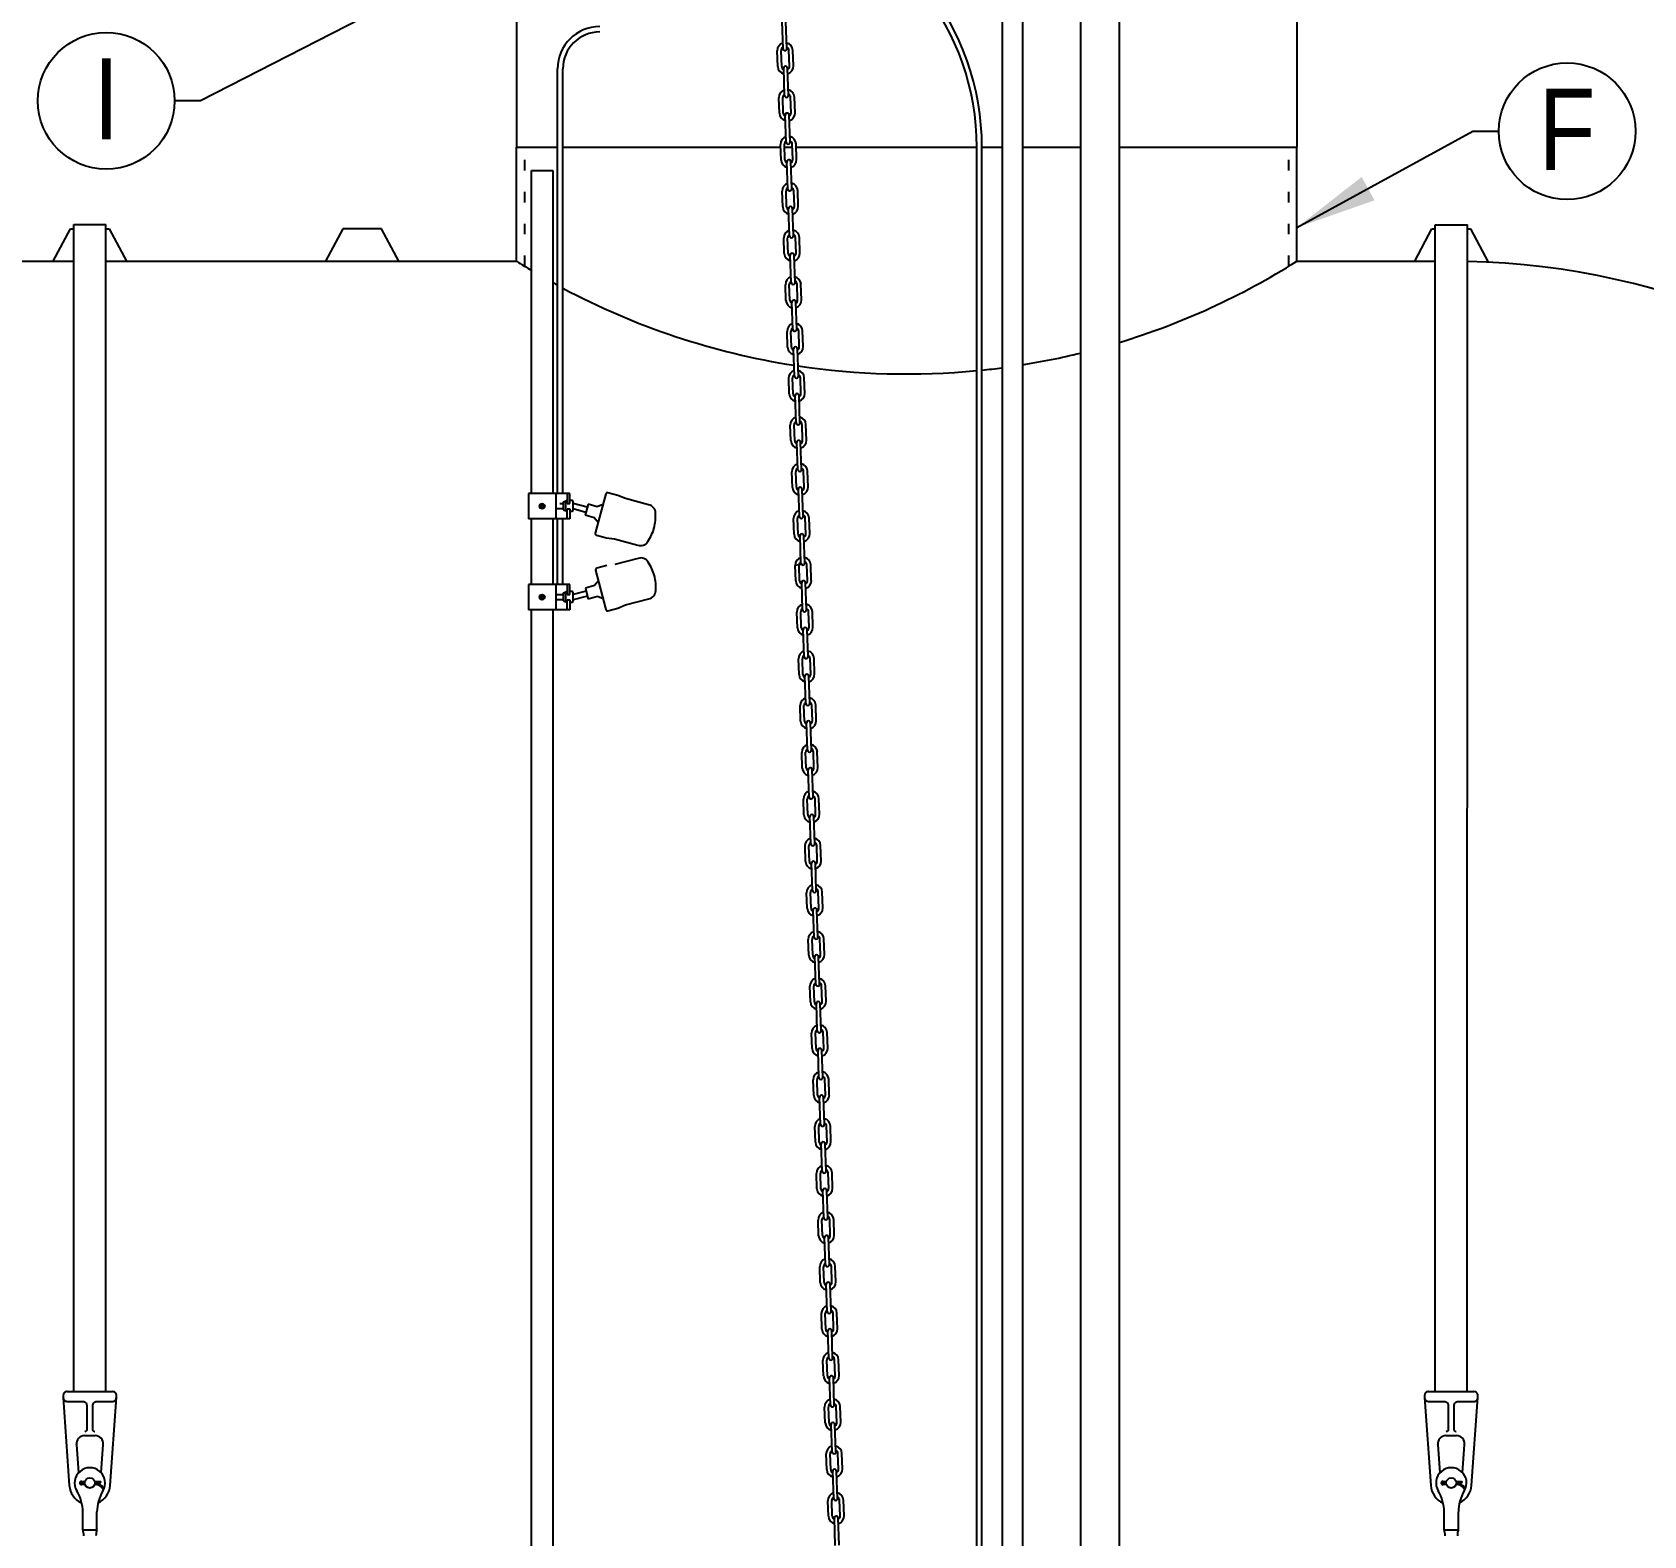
# Model space of a CAD drawing. Extents: x 0 to 216, y -5 to 280.
# Drawn here: x 118.94 to 166.17, y 148.31 to 192.39 of the extents above; entities that cross this region are included whole.
import ezdxf

# ---------------------------------------------------------------- set-up
doc = ezdxf.new("R2010")
doc.units = 0
doc.header["$LTSCALE"] = 10
doc.header["$MEASUREMENT"] = 0
doc.linetypes.add('SHORT_DASH', pattern=[0.125, 0.03125, -0.0625, 0.03125])
doc.layers.add('CADdetails-7-VERYFINE', color=7, linetype='CONTINUOUS')
doc.layers.add('CADdetails-9-EXTRAFINE', color=9, linetype='CONTINUOUS')
doc.styles.add('CADdetails-DIMENSIONS', font='ARIALN.TTF', dxfattribs={"height": 2.38})
doc.styles.add('CADdetails-NOTES', font='ARIALN.TTF', dxfattribs={"height": 2.38})
doc.dimstyles.new('CADdetails-LEADER', dxfattribs={"dimtxt": 2.38, "dimasz": 2.38, "dimexe": 0.5, "dimexo": 1.5, "dimgap": 1, "dimtad": 0, "dimzin": 0, "dimdsep": 46, "dimtxsty": 'CADdetails-DIMENSIONS', "dimcen": 1, "dimclrd": 256, "dimclre": 256, "dimclrt": 256, "dimadec": 0, "dimazin": 0, "dimtfac": 1, "dimtdec": 4, "dimtofl": 0, "dimtmove": 0, "dimatfit": 3, "dimfxl": 1, "dimtolj": 1, "dimtzin": 0, "dimarcsym": 0})

msp = doc.modelspace()

# ---------------------------------------------------------------- linework, layer by layer
at = {"layer": 'CADdetails-7-VERYFINE'}
for centre in [(121.106, 190.382), (163.923, 189.49)]:
    msp.add_circle(centre, 2.004, dxfattribs=at)
at = {"layer": 'CADdetails-9-EXTRAFINE', "linetype": 'Continuous'}
for p, q in [((133.132, 207.816), (133.132, 189.023)), ((147.36, 203.035), (147.36, 125.956)), ((147.956, 203.035), (147.956, 125.956)), ((156.002, 196.498), (156.002, 189.023)), ((149.658, 196.111), (149.658, 129.598)), ((150.789, 196.111), (150.789, 129.598)), ((140.941, 191.91), (140.913, 192.71)), ((141.055, 191.914), (141.027, 192.714)), ((140.788, 191.389), (140.772, 191.847)), ((140.902, 191.393), (140.886, 191.851)), ((141.13, 191.401), (141.114, 191.858)), ((141.245, 191.405), (141.229, 191.862)), ((134.333, 178.87), (134.333, 191.322)), ((134.488, 178.87), (134.488, 191.322)), ((140.989, 190.538), (140.961, 191.338)), ((141.103, 190.542), (141.075, 191.342)), ((140.836, 190.018), (140.82, 190.475)), ((140.95, 190.022), (140.934, 190.479)), ((141.178, 190.03), (141.162, 190.487)), ((141.293, 190.034), (141.277, 190.491)), ((141.037, 189.167), (141.009, 189.967)), ((141.151, 189.171), (141.123, 189.971)), ((133.132, 189.023), (134.333, 189.023)), ((133.132, 185.679), (133.132, 189.023)), ((134.488, 189.023), (140.87, 189.023)), ((140.883, 188.647), (140.867, 189.104)), ((140.998, 188.651), (140.982, 189.108)), ((140.985, 189.023), (141.214, 189.023)), ((141.226, 188.659), (141.21, 189.116)), ((141.341, 188.663), (141.325, 189.12)), ((141.328, 189.023), (146.623, 189.023)), ((146.623, 133.999), (146.623, 189.019)), ((146.772, 189.023), (147.36, 189.023)), ((146.772, 133.999), (146.772, 189.019)), ((147.956, 189.023), (149.658, 189.023)), ((150.789, 189.023), (156.002, 189.023)), ((156.002, 185.679), (156.002, 189.023)), ((141.085, 187.796), (141.057, 188.596)), ((141.199, 187.8), (141.171, 188.6)), ((133.566, 188.34), (134.195, 188.34)), ((133.566, 178.87), (133.566, 188.34)), ((134.195, 188.34), (134.195, 178.87)), ((140.931, 187.275), (140.915, 187.733)), ((141.046, 187.279), (141.03, 187.737)), ((141.274, 187.287), (141.258, 187.745)), ((141.388, 187.291), (141.372, 187.749)), ((141.133, 186.424), (141.105, 187.224)), ((141.247, 186.428), (141.219, 187.228)), ((119.553, 185.681), (120.059, 186.634)), ((120.059, 186.634), (120.153, 186.634)), ((120.152, 152.539), (120.153, 186.753)), ((120.153, 186.753), (121.097, 186.753)), ((121.096, 152.539), (121.097, 186.753)), ((121.097, 186.634), (121.191, 186.634)), ((121.191, 186.634), (121.697, 185.681)), ((128.04, 186.632), (127.534, 185.679)), ((129.172, 186.632), (128.04, 186.632)), ((129.678, 185.679), (129.172, 186.632)), ((159.456, 185.679), (159.962, 186.632)), ((159.962, 186.632), (160.056, 186.632)), ((160.054, 152.535), (160.056, 186.751)), ((160.056, 186.751), (161, 186.751)), ((160.998, 152.535), (161, 186.751)), ((161, 186.632), (161.094, 186.632)), ((161.093, 186.632), (161.614, 185.653)), ((140.979, 185.904), (140.963, 186.361)), ((141.093, 185.908), (141.077, 186.365)), ((141.322, 185.916), (141.306, 186.373)), ((141.436, 185.92), (141.42, 186.377)), ((95.846, 185.679), (120.153, 185.679)), ((121.097, 185.681), (133.132, 185.681)), ((141.181, 185.053), (141.153, 185.853)), ((141.295, 185.057), (141.267, 185.857)), ((156.002, 185.679), (160.056, 185.679)), ((141.027, 184.533), (141.011, 184.99)), ((141.141, 184.537), (141.125, 184.994)), ((141.37, 184.545), (141.354, 185.002)), ((141.484, 184.549), (141.468, 185.006)), ((141.228, 183.682), (141.2, 184.482)), ((141.343, 183.686), (141.315, 184.486)), ((141.075, 183.162), (141.059, 183.619)), ((141.189, 183.165), (141.173, 183.623)), ((141.418, 183.173), (141.402, 183.631)), ((141.532, 183.177), (141.516, 183.635)), ((141.276, 182.31), (141.248, 183.11)), ((141.391, 182.314), (141.363, 183.114)), ((141.123, 181.79), (141.107, 182.247)), ((141.237, 181.794), (141.221, 182.251)), ((141.466, 181.802), (141.45, 182.259)), ((141.58, 181.806), (141.564, 182.263)), ((141.324, 180.939), (141.296, 181.739)), ((141.438, 180.943), (141.411, 181.743)), ((141.171, 180.419), (141.155, 180.876)), ((141.285, 180.423), (141.269, 180.88)), ((141.514, 180.431), (141.498, 180.888)), ((141.628, 180.435), (141.612, 180.892)), ((141.372, 179.568), (141.344, 180.368)), ((141.486, 179.572), (141.458, 180.372)), ((141.219, 179.048), (141.203, 179.505)), ((141.333, 179.052), (141.317, 179.509)), ((141.561, 179.06), (141.545, 179.517)), ((141.676, 179.064), (141.66, 179.521)), ((134.283, 178.87), (133.478, 178.87)), ((133.478, 178.87), (133.478, 178.123)), ((134.614, 178.87), (134.283, 178.87)), ((134.283, 178.87), (134.283, 178.123)), ((134.396, 178.574), (134.508, 178.574)), ((134.508, 178.624), (134.579, 178.656)), ((134.508, 178.393), (134.508, 178.624)), ((134.614, 178.656), (134.579, 178.656)), ((134.579, 178.361), (134.579, 178.656)), ((134.614, 178.87), (134.614, 178.572)), ((134.688, 178.87), (134.614, 178.87)), ((134.614, 178.572), (134.688, 178.572)), ((134.688, 178.572), (134.688, 178.87)), ((134.766, 178.664), (134.688, 178.664)), ((134.79, 178.378), (134.79, 178.639)), ((135.203, 178.465), (134.79, 178.576)), ((135.227, 178.552), (135.14, 178.229)), ((135.496, 178.479), (135.227, 178.552)), ((135.745, 178.855), (135.437, 177.707)), ((136.098, 178.811), (135.805, 178.89)), ((136.32, 178.719), (136.098, 178.811)), ((137.003, 178.536), (136.32, 178.719)), ((141.42, 178.196), (141.392, 178.996)), ((141.534, 178.2), (141.506, 179)), ((134.614, 178.123), (133.478, 178.123)), ((133.566, 176.203), (133.566, 178.123)), ((133.874, 178.503), (133.835, 178.503)), ((133.835, 178.49), (133.874, 178.49)), ((133.874, 178.542), (133.874, 178.503)), ((133.874, 178.49), (133.874, 178.451)), ((133.887, 178.503), (133.887, 178.542)), ((133.926, 178.503), (133.887, 178.503)), ((133.887, 178.49), (133.926, 178.49)), ((133.887, 178.451), (133.887, 178.49)), ((134.195, 178.123), (134.195, 176.203)), ((134.508, 178.419), (134.283, 178.419)), ((134.333, 176.203), (134.333, 178.123)), ((134.488, 176.203), (134.488, 178.123)), ((134.508, 178.393), (134.579, 178.361)), ((134.614, 178.361), (134.579, 178.361)), ((134.614, 178.421), (134.688, 178.421)), ((134.614, 178.123), (134.614, 178.421)), ((134.688, 178.123), (134.614, 178.123)), ((134.688, 178.421), (134.688, 178.123)), ((134.688, 178.354), (134.766, 178.354)), ((135.163, 178.316), (134.79, 178.416)), ((135.41, 178.157), (135.14, 178.229)), ((135.521, 178.017), (135.41, 178.157)), ((135.662, 178.545), (135.496, 178.479)), ((141.266, 177.676), (141.251, 178.133)), ((141.381, 177.68), (141.365, 178.137)), ((141.609, 177.688), (141.593, 178.145)), ((141.724, 177.692), (141.708, 178.149)), ((135.472, 177.647), (135.765, 177.569)), ((141.468, 176.825), (141.44, 177.625)), ((141.582, 176.829), (141.554, 177.629)), ((135.765, 177.569), (136.003, 177.537)), ((136.003, 177.537), (136.686, 177.354)), ((136.685, 177.349), (136.685, 177.355)), ((135.775, 176.754), (135.482, 176.677)), ((136.697, 176.965), (136.014, 176.785)), ((141.516, 176.785), (141.277, 176.754)), ((141.314, 176.305), (141.298, 176.762)), ((141.429, 176.309), (141.413, 176.766)), ((141.657, 176.317), (141.641, 176.774)), ((141.771, 176.321), (141.756, 176.778)), ((134.283, 176.203), (133.478, 176.203)), ((133.478, 176.203), (133.478, 175.456)), ((134.614, 176.203), (134.283, 176.203)), ((134.283, 176.203), (134.283, 175.456)), ((134.614, 176.203), (134.614, 175.905)), ((134.688, 176.203), (134.614, 176.203)), ((134.688, 175.905), (134.688, 176.203)), ((135.529, 176.306), (135.418, 176.167)), ((135.447, 176.617), (135.75, 175.468)), ((141.516, 175.454), (141.488, 176.254)), ((141.63, 175.458), (141.602, 176.258)), ((133.874, 175.836), (133.835, 175.836)), ((133.835, 175.823), (133.874, 175.823)), ((133.874, 175.875), (133.874, 175.836)), ((133.874, 175.823), (133.874, 175.784)), ((133.887, 175.836), (133.887, 175.875)), ((133.926, 175.836), (133.887, 175.836)), ((133.887, 175.823), (133.926, 175.823)), ((133.887, 175.784), (133.887, 175.823)), ((134.283, 175.907), (134.508, 175.907)), ((134.508, 175.752), (134.283, 175.752)), ((134.508, 175.958), (134.579, 175.989)), ((134.508, 175.726), (134.508, 175.958)), ((134.508, 175.726), (134.579, 175.695)), ((134.614, 175.989), (134.579, 175.989)), ((134.579, 175.695), (134.579, 175.989)), ((134.614, 175.905), (134.688, 175.905)), ((134.614, 175.754), (134.688, 175.754)), ((134.614, 175.456), (134.614, 175.754)), ((134.766, 175.997), (134.688, 175.997)), ((134.688, 175.754), (134.688, 175.456)), ((135.17, 176.01), (134.79, 175.909)), ((134.79, 175.712), (134.79, 175.972)), ((135.21, 175.86), (134.79, 175.749)), ((134.79, 175.735), (134.809, 175.754)), ((135.418, 176.167), (135.148, 176.096)), ((135.148, 176.096), (135.233, 175.773)), ((135.191, 175.85), (135.197, 175.856)), ((135.503, 175.845), (135.233, 175.773)), ((135.668, 175.778), (135.503, 175.845)), ((136.326, 175.602), (137.009, 175.782)), ((134.614, 175.456), (133.478, 175.456)), ((133.566, 122.091), (133.566, 175.456)), ((134.195, 175.456), (134.195, 122.091)), ((134.614, 175.695), (134.579, 175.695)), ((134.688, 175.456), (134.614, 175.456)), ((134.688, 175.687), (134.766, 175.687)), ((135.81, 175.433), (136.103, 175.51)), ((136.103, 175.51), (136.326, 175.602)), ((141.362, 174.934), (141.346, 175.391)), ((141.477, 174.938), (141.461, 175.395)), ((141.705, 174.946), (141.689, 175.403)), ((141.819, 174.95), (141.803, 175.407)), ((141.564, 174.083), (141.536, 174.882)), ((141.678, 174.087), (141.65, 174.886)), ((141.41, 173.562), (141.394, 174.019)), ((141.524, 173.566), (141.508, 174.023)), ((141.753, 173.574), (141.737, 174.031)), ((141.867, 173.578), (141.851, 174.035)), ((141.612, 172.711), (141.584, 173.511)), ((141.726, 172.715), (141.698, 173.515)), ((141.458, 172.191), (141.442, 172.648)), ((141.572, 172.195), (141.556, 172.652)), ((141.801, 172.203), (141.785, 172.66)), ((141.915, 172.207), (141.899, 172.664)), ((141.659, 171.34), (141.631, 172.14)), ((141.774, 171.344), (141.746, 172.144)), ((141.506, 170.82), (141.49, 171.277)), ((141.62, 170.824), (141.604, 171.281)), ((141.849, 170.832), (141.833, 171.289)), ((141.963, 170.836), (141.947, 171.293)), ((141.707, 169.969), (141.679, 170.768)), ((141.822, 169.973), (141.794, 170.772)), ((141.554, 169.448), (141.538, 169.905)), ((141.668, 169.452), (141.652, 169.909)), ((141.897, 169.46), (141.881, 169.917)), ((142.011, 169.464), (141.995, 169.921)), ((141.755, 168.597), (141.727, 169.397)), ((141.869, 168.601), (141.842, 169.401)), ((141.602, 168.077), (141.586, 168.534)), ((141.716, 168.081), (141.7, 168.538)), ((141.945, 168.089), (141.929, 168.546)), ((142.059, 168.093), (142.043, 168.55)), ((141.803, 167.226), (141.775, 168.026)), ((141.917, 167.23), (141.889, 168.03)), ((141.65, 166.706), (141.634, 167.163)), ((141.764, 166.71), (141.748, 167.167)), ((141.992, 166.718), (141.976, 167.175)), ((142.107, 166.722), (142.091, 167.179)), ((141.851, 165.855), (141.823, 166.655)), ((141.965, 165.859), (141.937, 166.659)), ((141.812, 165.338), (141.796, 165.795)), ((142.04, 165.346), (142.024, 165.803)), ((142.155, 165.35), (142.139, 165.807)), ((141.697, 165.334), (141.682, 165.791)), ((141.899, 164.483), (141.871, 165.283)), ((142.013, 164.487), (141.985, 165.287)), ((141.745, 163.963), (141.729, 164.42)), ((141.86, 163.967), (141.844, 164.424)), ((142.088, 163.975), (142.072, 164.432)), ((142.202, 163.979), (142.187, 164.436)), ((141.947, 163.112), (141.919, 163.912)), ((142.061, 163.116), (142.033, 163.916)), ((141.793, 162.592), (141.777, 163.049)), ((141.908, 162.596), (141.892, 163.053)), ((142.136, 162.604), (142.12, 163.061)), ((142.25, 162.608), (142.234, 163.065)), ((141.995, 161.741), (141.967, 162.541)), ((142.109, 161.745), (142.081, 162.545)), ((141.841, 161.22), (141.825, 161.678)), ((141.955, 161.224), (141.939, 161.682)), ((142.184, 161.232), (142.168, 161.689)), ((142.298, 161.236), (142.282, 161.693)), ((142.042, 160.369), (142.015, 161.169)), ((142.157, 160.373), (142.129, 161.173)), ((141.889, 159.849), (141.873, 160.306)), ((142.003, 159.853), (141.987, 160.31)), ((142.232, 159.861), (142.216, 160.318)), ((142.346, 159.865), (142.33, 160.322)), ((142.09, 158.998), (142.062, 159.798)), ((142.205, 159.002), (142.177, 159.802)), ((141.937, 158.478), (141.921, 158.935)), ((142.051, 158.482), (142.035, 158.939)), ((142.28, 158.49), (142.264, 158.947)), ((142.394, 158.494), (142.378, 158.951)), ((142.138, 157.627), (142.11, 158.427)), ((142.253, 157.631), (142.225, 158.431)), ((141.985, 157.106), (141.969, 157.564)), ((142.099, 157.11), (142.083, 157.568)), ((142.328, 157.118), (142.312, 157.576)), ((142.442, 157.122), (142.426, 157.58)), ((142.186, 156.255), (142.158, 157.055)), ((142.3, 156.259), (142.272, 157.059)), ((142.033, 155.735), (142.017, 156.192)), ((142.147, 155.739), (142.131, 156.196)), ((142.376, 155.747), (142.36, 156.204)), ((142.49, 155.751), (142.474, 156.208)), ((142.234, 154.884), (142.206, 155.684)), ((142.348, 154.888), (142.32, 155.688)), ((142.081, 154.364), (142.065, 154.821)), ((142.195, 154.368), (142.179, 154.825)), ((142.423, 154.376), (142.407, 154.833)), ((142.538, 154.38), (142.522, 154.837)), ((142.282, 153.513), (142.254, 154.313)), ((142.396, 153.517), (142.368, 154.317)), ((142.128, 152.993), (142.113, 153.45)), ((142.243, 152.997), (142.227, 153.454)), ((142.471, 153.004), (142.455, 153.462)), ((142.586, 153.008), (142.57, 153.466)), ((142.33, 152.141), (142.302, 152.941)), ((142.444, 152.145), (142.416, 152.945)), ((119.849, 152.455), (119.843, 152.42)), ((119.843, 152.42), (119.843, 152.363)), ((119.843, 152.363), (119.845, 152.346)), ((119.843, 152.363), (120.022, 149.782)), ((119.845, 152.346), (119.849, 152.329)), ((119.855, 152.472), (119.849, 152.455)), ((119.849, 152.329), (119.855, 152.311)), ((119.865, 152.489), (119.855, 152.472)), ((119.855, 152.311), (119.865, 152.295)), ((119.878, 152.503), (119.865, 152.489)), ((119.865, 152.295), (119.878, 152.28)), ((119.893, 152.516), (119.878, 152.503)), ((119.878, 152.28), (119.893, 152.267)), ((119.909, 152.526), (119.893, 152.516)), ((119.893, 152.267), (119.909, 152.258)), ((119.927, 152.533), (119.909, 152.526)), ((119.909, 152.258), (119.927, 152.251)), ((119.944, 152.537), (119.927, 152.533)), ((119.927, 152.251), (119.961, 152.245)), ((119.961, 152.538), (119.944, 152.537)), ((119.961, 152.538), (121.287, 152.538)), ((119.961, 152.245), (120.418, 152.245)), ((120.418, 152.245), (120.435, 152.244)), ((120.435, 152.244), (120.453, 152.24)), ((120.453, 152.24), (120.47, 152.233)), ((120.47, 152.233), (120.486, 152.224)), ((120.486, 152.224), (120.501, 152.211)), ((120.501, 152.211), (120.514, 152.196)), ((120.514, 152.196), (120.524, 152.18)), ((120.524, 152.18), (120.531, 152.162)), ((120.531, 152.162), (120.536, 152.127)), ((120.536, 152.127), (120.536, 151.417)), ((120.713, 152.127), (120.714, 152.145)), ((120.713, 151.417), (120.713, 152.127)), ((120.714, 152.145), (120.718, 152.162)), ((120.718, 152.162), (120.725, 152.18)), ((120.725, 152.18), (120.735, 152.196)), ((120.735, 152.196), (120.747, 152.211)), ((120.747, 152.211), (120.762, 152.224)), ((120.762, 152.224), (120.779, 152.233)), ((120.779, 152.233), (120.796, 152.24)), ((120.796, 152.24), (120.831, 152.245)), ((120.831, 152.245), (121.287, 152.245)), ((121.223, 149.783), (121.405, 152.364)), ((121.322, 152.533), (121.287, 152.538)), ((121.287, 152.245), (121.304, 152.247)), ((121.304, 152.247), (121.322, 152.251)), ((121.339, 152.526), (121.322, 152.533)), ((121.322, 152.251), (121.339, 152.258)), ((121.356, 152.516), (121.339, 152.526)), ((121.339, 152.258), (121.356, 152.267)), ((121.371, 152.503), (121.356, 152.516)), ((121.356, 152.267), (121.371, 152.28)), ((121.383, 152.489), (121.371, 152.503)), ((121.371, 152.28), (121.383, 152.295)), ((121.393, 152.472), (121.383, 152.489)), ((121.383, 152.295), (121.393, 152.311)), ((121.4, 152.455), (121.393, 152.472)), ((121.393, 152.311), (121.4, 152.329)), ((121.404, 152.437), (121.4, 152.455)), ((121.4, 152.329), (121.405, 152.363)), ((121.405, 152.42), (121.404, 152.437)), ((121.405, 152.363), (121.405, 152.42)), ((142.633, 151.637), (142.618, 152.094)), ((159.751, 152.455), (159.745, 152.42)), ((159.745, 152.42), (159.745, 152.363)), ((159.745, 152.363), (159.747, 152.346)), ((159.745, 152.363), (159.924, 149.782)), ((159.747, 152.346), (159.751, 152.329)), ((159.757, 152.472), (159.751, 152.455)), ((159.751, 152.329), (159.757, 152.311)), ((159.767, 152.489), (159.757, 152.472)), ((159.757, 152.311), (159.767, 152.295)), ((159.78, 152.503), (159.767, 152.489)), ((159.767, 152.295), (159.78, 152.28)), ((159.795, 152.516), (159.78, 152.503)), ((159.78, 152.28), (159.795, 152.267)), ((159.811, 152.526), (159.795, 152.516)), ((159.795, 152.267), (159.811, 152.258)), ((159.829, 152.533), (159.811, 152.526)), ((159.811, 152.258), (159.829, 152.251)), ((159.846, 152.537), (159.829, 152.533)), ((159.829, 152.251), (159.863, 152.245)), ((159.863, 152.538), (159.846, 152.537)), ((159.863, 152.538), (161.189, 152.538)), ((159.863, 152.245), (160.32, 152.245)), ((160.32, 152.245), (160.337, 152.244)), ((160.337, 152.244), (160.355, 152.24)), ((160.355, 152.24), (160.372, 152.233)), ((160.372, 152.233), (160.388, 152.224)), ((160.388, 152.224), (160.403, 152.211)), ((160.403, 152.211), (160.416, 152.196)), ((160.416, 152.196), (160.426, 152.18)), ((160.426, 152.18), (160.433, 152.162)), ((160.433, 152.162), (160.438, 152.127)), ((160.438, 152.127), (160.438, 151.417)), ((160.615, 152.127), (160.616, 152.145)), ((160.615, 151.417), (160.615, 152.127)), ((160.616, 152.145), (160.62, 152.162)), ((160.62, 152.162), (160.627, 152.18)), ((160.627, 152.18), (160.637, 152.196)), ((160.637, 152.196), (160.649, 152.211)), ((160.649, 152.211), (160.664, 152.224)), ((160.664, 152.224), (160.681, 152.233)), ((160.681, 152.233), (160.698, 152.24)), ((160.698, 152.24), (160.733, 152.245)), ((160.733, 152.245), (161.189, 152.245)), ((161.125, 149.783), (161.307, 152.364)), ((161.224, 152.533), (161.189, 152.538)), ((161.189, 152.245), (161.206, 152.247)), ((161.206, 152.247), (161.224, 152.251)), ((161.241, 152.526), (161.224, 152.533)), ((161.224, 152.251), (161.241, 152.258)), ((161.258, 152.516), (161.241, 152.526)), ((161.241, 152.258), (161.258, 152.267)), ((161.273, 152.503), (161.258, 152.516)), ((161.258, 152.267), (161.273, 152.28)), ((161.285, 152.489), (161.273, 152.503)), ((161.273, 152.28), (161.285, 152.295)), ((161.295, 152.472), (161.285, 152.489)), ((161.285, 152.295), (161.295, 152.311)), ((161.302, 152.455), (161.295, 152.472)), ((161.295, 152.311), (161.302, 152.329)), ((161.306, 152.437), (161.302, 152.455)), ((161.302, 152.329), (161.307, 152.363)), ((161.307, 152.42), (161.306, 152.437)), ((161.307, 152.363), (161.307, 152.42)), ((142.176, 151.621), (142.16, 152.078)), ((142.291, 151.625), (142.275, 152.082)), ((142.519, 151.633), (142.503, 152.09)), ((120.469, 151.243), (120.78, 151.243)), ((120.494, 151.361), (120.477, 151.358)), ((120.503, 151.364), (120.494, 151.361)), ((120.511, 151.369), (120.503, 151.364)), ((120.518, 151.376), (120.511, 151.369)), ((120.525, 151.383), (120.518, 151.376)), ((120.53, 151.391), (120.525, 151.383)), ((120.533, 151.4), (120.53, 151.391)), ((120.535, 151.409), (120.533, 151.4)), ((120.536, 151.417), (120.535, 151.409)), ((120.715, 151.4), (120.713, 151.417)), ((120.719, 151.391), (120.715, 151.4)), ((120.724, 151.383), (120.719, 151.391)), ((120.73, 151.376), (120.724, 151.383)), ((120.737, 151.369), (120.73, 151.376)), ((120.746, 151.364), (120.737, 151.369)), ((120.754, 151.361), (120.746, 151.364)), ((120.763, 151.359), (120.754, 151.361)), ((120.772, 151.358), (120.763, 151.359)), ((142.378, 150.77), (142.35, 151.57)), ((142.492, 150.774), (142.464, 151.574)), ((160.371, 151.243), (160.682, 151.243)), ((160.396, 151.361), (160.379, 151.358)), ((160.405, 151.364), (160.396, 151.361)), ((160.413, 151.369), (160.405, 151.364)), ((160.421, 151.376), (160.413, 151.369)), ((160.427, 151.383), (160.421, 151.376)), ((160.432, 151.391), (160.427, 151.383)), ((160.435, 151.4), (160.432, 151.391)), ((160.437, 151.409), (160.435, 151.4)), ((160.438, 151.417), (160.437, 151.409)), ((160.617, 151.4), (160.615, 151.417)), ((160.621, 151.391), (160.617, 151.4)), ((160.626, 151.383), (160.621, 151.391)), ((160.632, 151.376), (160.626, 151.383)), ((160.64, 151.369), (160.632, 151.376)), ((160.648, 151.364), (160.64, 151.369)), ((160.656, 151.361), (160.648, 151.364)), ((160.665, 151.359), (160.656, 151.361)), ((160.674, 151.358), (160.665, 151.359)), ((120.236, 150.97), (120.236, 150.984)), ((120.236, 150.984), (120.291, 150.152)), ((120.958, 150.154), (121.015, 150.984)), ((142.224, 150.25), (142.208, 150.707)), ((142.339, 150.254), (142.323, 150.711)), ((142.567, 150.262), (142.551, 150.719)), ((142.681, 150.266), (142.665, 150.723)), ((160.138, 150.97), (160.138, 150.984)), ((160.138, 150.984), (160.193, 150.152)), ((160.86, 150.154), (160.917, 150.984)), ((120.382, 149.878), (120.478, 149.87)), ((120.478, 149.841), (120.382, 149.833)), ((120.384, 149.908), (120.484, 149.9)), ((120.484, 149.811), (120.384, 149.804)), ((120.768, 149.9), (120.947, 149.9)), ((120.774, 149.87), (120.947, 149.87)), ((120.947, 149.87), (120.947, 149.9)), ((142.426, 149.399), (142.398, 150.199)), ((142.54, 149.403), (142.512, 150.203)), ((160.284, 149.878), (160.38, 149.87)), ((160.38, 149.841), (160.284, 149.833)), ((160.286, 149.908), (160.386, 149.9)), ((160.386, 149.811), (160.286, 149.804)), ((160.67, 149.9), (160.849, 149.9)), ((160.676, 149.87), (160.849, 149.87)), ((160.849, 149.87), (160.849, 149.9)), ((121.002, 149.683), (121.028, 149.698)), ((142.272, 148.879), (142.256, 149.336)), ((142.386, 148.883), (142.37, 149.34)), ((142.615, 148.891), (142.599, 149.348)), ((142.729, 148.895), (142.713, 149.352)), ((160.905, 149.683), (160.93, 149.698)), ((120.417, 148.486), (120.417, 149.005)), ((120.834, 148.486), (120.834, 149.005)), ((142.473, 148.027), (142.446, 148.827)), ((142.588, 148.031), (142.56, 148.831)), ((160.319, 148.486), (160.319, 149.005)), ((160.736, 148.486), (160.736, 149.005)), ((120.417, 148.486), (120.834, 148.486)), ((160.319, 148.486), (160.736, 148.486))]:
    msp.add_line(p, q, dxfattribs=at)
at = {"layer": 'CADdetails-9-EXTRAFINE', "linetype": 'SHORT_DASH'}
for p, q in [((133.371, 185.531), (133.371, 189.023)), ((155.763, 185.531), (155.763, 189.023))]:
    msp.add_line(p, q, dxfattribs=at)
at = {"layer": 'CADdetails-9-EXTRAFINE', "linetype": 'Continuous'}
for centre, radius in [((133.88, 178.496), 0.0755), ((133.88, 175.83), 0.0755), ((120.626, 149.856), 0.149), ((160.528, 149.856), 0.149)]:
    msp.add_circle(centre, radius, dxfattribs=at)
for centre, radius, start, end in [((139.149, 189.019), 7.623, 0.026, 76.7154), ((139.149, 189.019), 7.474, 0.0266, 76.427), ((135.569, 191.322), 1.236, 90, 180), ((135.569, 191.322), 1.081, 90, 180), ((141, 191.855), 0.229, 106.4775, 182), ((141, 191.855), 0.114, 122, 182), ((140.998, 191.912), 0.0572, 181.9985, 1.999), ((141, 191.855), 0.229, 2, 77.5225), ((141, 191.855), 0.114, 2, 62), ((141.016, 191.397), 0.229, 182, 257.5225), ((141.016, 191.397), 0.114, 182, 242), ((141.018, 191.34), 0.0572, 1.999, 182.0015), ((141.016, 191.397), 0.114, 302, 2), ((141.016, 191.397), 0.229, 286.4775, 2), ((141.048, 190.483), 0.229, 106.4775, 182), ((141.048, 190.483), 0.114, 122, 182), ((141.046, 190.54), 0.0572, 181.9985, 1.999), ((141.048, 190.483), 0.229, 2, 77.5225), ((141.048, 190.483), 0.114, 2, 62), ((141.064, 190.026), 0.229, 182, 257.5225), ((141.064, 190.026), 0.114, 182, 242), ((141.066, 189.969), 0.0572, 1.999, 182.0015), ((141.064, 190.026), 0.114, 302, 2), ((141.064, 190.026), 0.229, 286.4775, 2), ((141.096, 189.112), 0.229, 106.4775, 182), ((141.096, 189.112), 0.114, 122, 182), ((141.094, 189.169), 0.0572, 181.9985, 1.999), ((141.096, 189.112), 0.229, 2, 77.5225), ((141.096, 189.112), 0.114, 2, 62), ((141.112, 188.655), 0.229, 182, 257.5225), ((141.112, 188.655), 0.114, 182, 242), ((141.114, 188.598), 0.0572, 1.999, 182.0015), ((141.112, 188.655), 0.114, 302, 2), ((141.112, 188.655), 0.229, 286.4775, 2), ((141.144, 187.741), 0.229, 106.4775, 182), ((141.144, 187.741), 0.114, 122, 182), ((141.142, 187.798), 0.0572, 181.9985, 1.999), ((141.144, 187.741), 0.229, 2, 77.5225), ((141.144, 187.741), 0.114, 2, 62), ((141.16, 187.283), 0.229, 182, 257.5225), ((141.16, 187.283), 0.114, 182, 242), ((141.162, 187.226), 0.0572, 1.999, 182.0015), ((141.16, 187.283), 0.114, 302, 2), ((141.16, 187.283), 0.229, 286.4775, 2), ((141.192, 186.369), 0.229, 106.4775, 182), ((141.192, 186.369), 0.229, 2, 77.5225), ((141.192, 186.369), 0.114, 122, 182), ((141.19, 186.426), 0.0572, 181.9985, 1.999), ((141.192, 186.369), 0.114, 2, 62), ((144.567, 203.796), 21.423, 237.7404, 239.1016), ((141.208, 185.912), 0.229, 182, 257.5225), ((141.208, 185.912), 0.114, 182, 242), ((141.21, 185.855), 0.0572, 1.999, 182.0015), ((141.208, 185.912), 0.114, 302, 2), ((141.208, 185.912), 0.229, 286.4775, 2), ((144.567, 203.796), 21.423, 286.8847, 302.2595), ((160.528, 163.763), 21.916, 271.1679, 88.7663), ((141.24, 184.998), 0.229, 106.4775, 182), ((141.24, 184.998), 0.229, 2, 77.5225), ((144.567, 203.796), 21.423, 241.0425, 241.4646), ((144.567, 203.796), 21.423, 241.935, 261.1341), ((141.24, 184.998), 0.114, 122, 182), ((141.238, 185.055), 0.0572, 181.9985, 1.999), ((141.24, 184.998), 0.114, 2, 62), ((141.256, 184.541), 0.229, 182, 257.5225), ((141.256, 184.541), 0.114, 182, 242), ((141.258, 184.484), 0.0572, 1.999, 182.0015), ((141.256, 184.541), 0.114, 302, 2), ((141.256, 184.541), 0.229, 286.4775, 2), ((141.288, 183.627), 0.229, 106.4775, 182), ((141.288, 183.627), 0.229, 2, 77.5225), ((141.288, 183.627), 0.114, 122, 182), ((141.286, 183.684), 0.0572, 181.9985, 1.999), ((141.288, 183.627), 0.114, 2, 62), ((141.303, 183.169), 0.229, 182, 257.5225), ((141.303, 183.169), 0.114, 182, 242), ((141.305, 183.112), 0.0572, 1.999, 182.0015), ((141.303, 183.169), 0.114, 302, 2), ((141.303, 183.169), 0.229, 286.4775, 2), ((144.567, 203.796), 21.423, 279.101, 283.7465), ((141.335, 182.255), 0.229, 106.4775, 182), ((141.335, 182.255), 0.114, 122, 182), ((144.567, 203.796), 21.423, 261.4453, 275.5069), ((141.335, 182.255), 0.229, 2, 77.5225), ((141.335, 182.255), 0.114, 2, 62), ((144.567, 203.796), 21.423, 275.9071, 277.4913), ((141.333, 182.312), 0.0572, 181.9985, 1.999), ((141.351, 181.798), 0.229, 182, 257.5225), ((141.351, 181.798), 0.114, 182, 242), ((141.353, 181.741), 0.0572, 1.999, 182.0015), ((141.351, 181.798), 0.114, 302, 2), ((141.351, 181.798), 0.229, 286.4775, 2), ((141.383, 180.884), 0.229, 106.4775, 182), ((141.383, 180.884), 0.114, 122, 182), ((141.381, 180.941), 0.0572, 181.9985, 1.999), ((141.383, 180.884), 0.229, 2, 77.5225), ((141.383, 180.884), 0.114, 2, 62), ((141.399, 180.427), 0.229, 286.4775, 2), ((141.399, 180.427), 0.229, 182, 257.5225), ((141.399, 180.427), 0.114, 182, 242), ((141.401, 180.37), 0.0572, 1.999, 182.0015), ((141.399, 180.427), 0.114, 302, 2), ((141.431, 179.513), 0.229, 106.4775, 182), ((141.431, 179.513), 0.114, 122, 182), ((141.429, 179.57), 0.0572, 181.9985, 1.999), ((141.431, 179.513), 0.229, 2, 77.5225), ((141.431, 179.513), 0.114, 2, 62), ((141.447, 179.056), 0.229, 182, 257.5225), ((141.447, 179.056), 0.114, 182, 242), ((141.449, 178.998), 0.0572, 1.999, 182.0015), ((141.447, 179.056), 0.114, 302, 2), ((141.447, 179.056), 0.229, 286.4775, 2), ((134.766, 178.639), 0.0248, 0, 90), ((135.792, 178.842), 0.0491, 75, 165), ((133.88, 178.496), 0.046, 171.6582, 188.3418), ((133.88, 178.496), 0.046, 81.6582, 98.3418), ((133.88, 178.496), 0.046, 261.6582, 278.3418), ((133.88, 178.496), 0.046, 351.6582, 8.3418), ((134.766, 178.378), 0.0248, 270, 0), ((136.957, 178.291), 0.249, 1.1181, 79.3156), ((135.445, 178.233), 1.762, 347.7353, 2.0494), ((141.479, 178.141), 0.229, 106.4775, 182), ((141.479, 178.141), 0.114, 122, 182), ((141.477, 178.198), 0.0572, 181.9985, 1.999), ((141.479, 178.141), 0.229, 2, 77.5225), ((141.479, 178.141), 0.114, 2, 62), ((135.485, 177.695), 0.0491, 165, 255), ((135.489, 178.396), 1.762, 327.9506, 342.2647), ((141.495, 177.684), 0.229, 182, 257.5225), ((141.495, 177.684), 0.114, 182, 242), ((141.497, 177.627), 0.0572, 1.999, 182.0015), ((141.495, 177.684), 0.114, 302, 2), ((141.495, 177.684), 0.229, 286.4775, 2), ((136.769, 177.589), 0.249, 250.6844, 328.8819), ((135.494, 176.629), 0.0491, 104.782, 194.782), ((136.779, 176.73), 0.249, 30.9, 109.0976), ((135.496, 175.928), 1.762, 17.5173, 31.8313), ((141.527, 176.77), 0.229, 106.4775, 182), ((141.527, 176.77), 0.114, 122, 182), ((141.525, 176.827), 0.0572, 181.9985, 1.999), ((141.527, 176.77), 0.229, 2, 77.5225), ((141.527, 176.77), 0.114, 2, 62), ((135.453, 176.091), 1.762, 357.7326, 12.0466), ((141.543, 176.313), 0.229, 182, 257.5225), ((141.543, 176.313), 0.114, 182, 242), ((141.545, 176.256), 0.0572, 1.999, 182.0015), ((141.543, 176.313), 0.114, 302, 2), ((141.543, 176.313), 0.229, 286.4775, 2), ((133.88, 175.83), 0.046, 171.6582, 188.3418), ((133.88, 175.83), 0.046, 81.6582, 98.3418), ((133.88, 175.83), 0.046, 261.6582, 278.3418), ((133.88, 175.83), 0.046, 351.6582, 8.3418), ((134.766, 175.972), 0.0248, 0, 90), ((134.766, 175.712), 0.0248, 270, 0), ((136.964, 176.027), 0.249, 280.4664, 358.6639), ((135.797, 175.48), 0.0491, 194.782, 284.782), ((141.575, 175.399), 0.229, 106.4775, 182), ((141.575, 175.399), 0.114, 122, 182), ((141.573, 175.456), 0.0572, 181.9985, 1.999), ((141.575, 175.399), 0.229, 2, 77.5225), ((141.575, 175.399), 0.114, 2, 62), ((141.591, 174.942), 0.229, 182, 257.5225), ((141.591, 174.942), 0.114, 182, 242), ((141.593, 174.884), 0.0572, 1.999, 182.0015), ((141.591, 174.942), 0.114, 302, 2), ((141.591, 174.942), 0.229, 286.4775, 2), ((141.623, 174.027), 0.229, 106.4775, 182), ((141.623, 174.027), 0.114, 122, 182), ((141.621, 174.085), 0.0572, 181.9985, 1.999), ((141.623, 174.027), 0.229, 2, 77.5225), ((141.623, 174.027), 0.114, 2, 62), ((141.639, 173.57), 0.229, 182, 257.5225), ((141.639, 173.57), 0.114, 182, 242), ((141.641, 173.513), 0.0572, 1.999, 182.0015), ((141.639, 173.57), 0.114, 302, 2), ((141.639, 173.57), 0.229, 286.4775, 2), ((141.671, 172.656), 0.229, 2, 77.5225), ((141.671, 172.656), 0.229, 106.4775, 182), ((141.671, 172.656), 0.114, 122, 182), ((141.669, 172.713), 0.0572, 181.9985, 1.999), ((141.671, 172.656), 0.114, 2, 62), ((141.687, 172.199), 0.229, 182, 257.5225), ((141.687, 172.199), 0.114, 182, 242), ((141.689, 172.142), 0.0572, 1.999, 182.0015), ((141.687, 172.199), 0.114, 302, 2), ((141.687, 172.199), 0.229, 286.4775, 2), ((141.719, 171.285), 0.229, 106.4775, 182), ((141.719, 171.285), 0.229, 2, 77.5225), ((141.719, 171.285), 0.114, 122, 182), ((141.717, 171.342), 0.0572, 181.9985, 1.999), ((141.719, 171.285), 0.114, 2, 62), ((141.734, 170.828), 0.229, 182, 257.5225), ((141.734, 170.828), 0.114, 182, 242), ((141.736, 170.77), 0.0572, 1.999, 182.0015), ((141.734, 170.828), 0.114, 302, 2), ((141.734, 170.828), 0.229, 286.4775, 2), ((141.766, 169.913), 0.229, 106.4775, 182), ((141.766, 169.913), 0.229, 2, 77.5225), ((141.766, 169.913), 0.114, 122, 182), ((141.764, 169.971), 0.0572, 181.9985, 1.999), ((141.766, 169.913), 0.114, 2, 62), ((141.782, 169.456), 0.229, 182, 257.5225), ((141.782, 169.456), 0.114, 182, 242), ((141.784, 169.399), 0.0572, 1.999, 182.0015), ((141.782, 169.456), 0.114, 302, 2), ((141.782, 169.456), 0.229, 286.4775, 2), ((141.814, 168.542), 0.229, 106.4775, 182), ((141.814, 168.542), 0.114, 122, 182), ((141.814, 168.542), 0.229, 2, 77.5225), ((141.814, 168.542), 0.114, 2, 62), ((141.812, 168.599), 0.0572, 181.9985, 1.999), ((141.83, 168.085), 0.229, 182, 257.5225), ((141.83, 168.085), 0.114, 182, 242), ((141.832, 168.028), 0.0572, 1.999, 182.0015), ((141.83, 168.085), 0.114, 302, 2), ((141.83, 168.085), 0.229, 286.4775, 2), ((141.862, 167.171), 0.229, 106.4775, 182), ((141.862, 167.171), 0.114, 122, 182), ((141.86, 167.228), 0.0572, 181.9985, 1.999), ((141.862, 167.171), 0.229, 2, 77.5225), ((141.862, 167.171), 0.114, 2, 62), ((141.878, 166.714), 0.229, 182, 257.5225), ((141.878, 166.714), 0.114, 182, 242), ((141.88, 166.657), 0.0572, 1.999, 182.0015), ((141.878, 166.714), 0.114, 302, 2), ((141.878, 166.714), 0.229, 286.4775, 2), ((141.91, 165.799), 0.229, 106.4775, 182), ((141.91, 165.799), 0.114, 122, 182), ((141.908, 165.857), 0.0572, 181.9985, 1.999), ((141.91, 165.799), 0.229, 2, 77.5225), ((141.91, 165.799), 0.114, 2, 62), ((141.926, 165.342), 0.229, 182, 257.5225), ((141.926, 165.342), 0.114, 182, 242), ((141.928, 165.285), 0.0572, 1.999, 182.0015), ((141.926, 165.342), 0.114, 302, 2), ((141.926, 165.342), 0.229, 286.4775, 2), ((141.958, 164.428), 0.229, 106.4775, 182), ((141.958, 164.428), 0.114, 122, 182), ((141.956, 164.485), 0.0572, 181.9985, 1.999), ((141.958, 164.428), 0.229, 2, 77.5225), ((141.958, 164.428), 0.114, 2, 62), ((141.974, 163.971), 0.229, 182, 257.5225), ((141.974, 163.971), 0.114, 182, 242), ((141.976, 163.914), 0.0572, 1.999, 182.0015), ((141.974, 163.971), 0.114, 302, 2), ((141.974, 163.971), 0.229, 286.4775, 2), ((142.006, 163.057), 0.229, 106.4775, 182), ((142.006, 163.057), 0.114, 122, 182), ((142.004, 163.114), 0.0572, 181.9985, 1.999), ((142.006, 163.057), 0.229, 2, 77.5225), ((142.006, 163.057), 0.114, 2, 62), ((142.022, 162.6), 0.229, 182, 257.5225), ((142.022, 162.6), 0.114, 182, 242), ((142.024, 162.543), 0.0572, 1.999, 182.0015), ((142.022, 162.6), 0.114, 302, 2), ((142.022, 162.6), 0.229, 286.4775, 2), ((142.054, 161.686), 0.229, 106.4775, 182), ((142.054, 161.686), 0.114, 122, 182), ((142.052, 161.743), 0.0572, 181.9985, 1.999), ((142.054, 161.686), 0.229, 2, 77.5225), ((142.054, 161.686), 0.114, 2, 62), ((142.07, 161.228), 0.229, 182, 257.5225), ((142.07, 161.228), 0.114, 182, 242), ((142.072, 161.171), 0.0572, 1.999, 182.0015), ((142.07, 161.228), 0.114, 302, 2), ((142.07, 161.228), 0.229, 286.4775, 2), ((142.102, 160.314), 0.229, 106.4775, 182), ((142.102, 160.314), 0.114, 122, 182), ((142.1, 160.371), 0.0572, 181.9985, 1.999), ((142.102, 160.314), 0.229, 2, 77.5225), ((142.102, 160.314), 0.114, 2, 62), ((142.118, 159.857), 0.229, 182, 257.5225), ((142.118, 159.857), 0.114, 182, 242), ((142.12, 159.8), 0.0572, 1.999, 182.0015), ((142.118, 159.857), 0.114, 302, 2), ((142.118, 159.857), 0.229, 286.4775, 2), ((142.15, 158.943), 0.229, 106.4775, 182), ((142.15, 158.943), 0.114, 122, 182), ((142.148, 159), 0.0572, 181.9985, 1.999), ((142.15, 158.943), 0.229, 2, 77.5225), ((142.15, 158.943), 0.114, 2, 62), ((142.165, 158.486), 0.229, 182, 257.5225), ((142.165, 158.486), 0.114, 182, 242), ((142.167, 158.429), 0.0572, 1.999, 182.0015), ((142.165, 158.486), 0.114, 302, 2), ((142.165, 158.486), 0.229, 286.4775, 2), ((142.197, 157.572), 0.229, 106.4775, 182), ((142.197, 157.572), 0.229, 2, 77.5225), ((142.197, 157.572), 0.114, 122, 182), ((142.195, 157.629), 0.0572, 181.9985, 1.999), ((142.197, 157.572), 0.114, 2, 62), ((142.213, 157.114), 0.229, 182, 257.5225), ((142.213, 157.114), 0.114, 182, 242), ((142.215, 157.057), 0.0572, 1.999, 182.0015), ((142.213, 157.114), 0.114, 302, 2), ((142.213, 157.114), 0.229, 286.4775, 2), ((142.245, 156.2), 0.229, 106.4775, 182), ((142.245, 156.2), 0.229, 2, 77.5225), ((142.245, 156.2), 0.114, 122, 182), ((142.243, 156.257), 0.0572, 181.9985, 1.999), ((142.245, 156.2), 0.114, 2, 62), ((142.261, 155.743), 0.229, 182, 257.5225), ((142.261, 155.743), 0.114, 182, 242), ((142.263, 155.686), 0.0572, 1.999, 182.0015), ((142.261, 155.743), 0.114, 302, 2), ((142.261, 155.743), 0.229, 286.4775, 2), ((142.293, 154.829), 0.229, 106.4775, 182), ((142.293, 154.829), 0.229, 2, 77.5225), ((142.293, 154.829), 0.114, 2, 62), ((142.293, 154.829), 0.114, 122, 182), ((142.291, 154.886), 0.0572, 181.9985, 1.999), ((142.309, 154.372), 0.229, 182, 257.5225), ((142.309, 154.372), 0.114, 182, 242), ((142.311, 154.315), 0.0572, 1.999, 182.0015), ((142.309, 154.372), 0.114, 302, 2), ((142.309, 154.372), 0.229, 286.4775, 2), ((142.341, 153.458), 0.229, 106.4775, 182), ((142.341, 153.458), 0.114, 122, 182), ((142.339, 153.515), 0.0572, 181.9985, 1.999), ((142.341, 153.458), 0.229, 2, 77.5225), ((142.341, 153.458), 0.114, 2, 62), ((142.357, 153), 0.229, 182, 257.5225), ((142.357, 153), 0.114, 182, 242), ((142.359, 152.943), 0.0572, 1.999, 182.0015), ((142.357, 153), 0.114, 302, 2), ((142.357, 153), 0.229, 286.4775, 2), ((142.389, 152.086), 0.229, 106.4775, 182), ((142.389, 152.086), 0.114, 122, 182), ((142.387, 152.143), 0.0572, 181.9985, 1.999), ((142.389, 152.086), 0.229, 2, 77.5225), ((142.389, 152.086), 0.114, 2, 62), ((142.405, 151.629), 0.114, 182, 242), ((142.407, 151.572), 0.0572, 1.999, 182.0015), ((142.405, 151.629), 0.114, 302, 2), ((142.405, 151.629), 0.229, 286.4775, 2), ((120.468, 151.008), 0.235, 89.663, 189.3301), ((120.78, 151.007), 0.236, 354.4687, 90.0032), ((142.405, 151.629), 0.229, 182, 257.5225), ((160.37, 151.008), 0.235, 89.663, 189.3301), ((160.682, 151.007), 0.236, 354.4687, 90.0032), ((142.437, 150.715), 0.229, 106.4775, 182), ((142.437, 150.715), 0.114, 122, 182), ((142.435, 150.772), 0.0572, 181.9985, 1.999), ((142.437, 150.715), 0.229, 2, 77.5225), ((142.437, 150.715), 0.114, 2, 62), ((120.626, 149.856), 0.447, 328.7096, 211.2904), ((142.453, 150.258), 0.229, 182, 257.5225), ((142.453, 150.258), 0.114, 182, 242), ((142.455, 150.201), 0.0572, 1.999, 182.0015), ((142.453, 150.258), 0.114, 302, 2), ((142.453, 150.258), 0.229, 286.4775, 2), ((160.528, 149.856), 0.447, 328.7096, 211.2904), ((120.626, 149.825), 0.605, 184.0801, 246.8386), ((120.38, 149.856), 0.0521, 85.5189, 274.4811), ((120.38, 149.856), 0.0223, 85.5189, 274.4811), ((120.777, 149.55), 0.262, 30.5508, 91.9631), ((120.777, 149.55), 0.292, 30.5508, 90.5806), ((120.606, 149.839), 0.619, 294.7793, 354.8006), ((160.528, 149.825), 0.605, 184.0801, 246.8386), ((160.282, 149.856), 0.0521, 85.5189, 274.4811), ((160.282, 149.856), 0.0223, 85.5189, 274.4811), ((160.679, 149.55), 0.262, 30.5508, 91.9631), ((160.679, 149.55), 0.292, 30.5508, 90.5806), ((160.508, 149.839), 0.619, 294.7793, 354.8006), ((119.226, 149.005), 1.191, 0, 31.2904), ((122.025, 149.005), 1.191, 148.7096, 180), ((142.485, 149.344), 0.229, 106.4775, 182), ((142.485, 149.344), 0.114, 122, 182), ((142.483, 149.401), 0.0572, 181.9985, 1.999), ((142.485, 149.344), 0.229, 2, 77.5225), ((142.485, 149.344), 0.114, 2, 62), ((159.128, 149.005), 1.191, 0, 31.2904), ((161.927, 149.005), 1.191, 148.7096, 180), ((142.501, 148.887), 0.229, 182, 257.5225), ((142.501, 148.887), 0.114, 182, 242), ((142.503, 148.829), 0.0572, 1.999, 182.0015), ((142.501, 148.887), 0.114, 302, 2), ((142.501, 148.887), 0.229, 286.4775, 2), ((119.893, 148.307), 0.554, 0.0532, 18.8714), ((121.358, 148.307), 0.554, 161.1286, 179.9468), ((159.795, 148.307), 0.554, 0.0532, 18.8714), ((161.26, 148.307), 0.554, 161.1286, 179.9468)]:
    msp.add_arc(centre, radius, start, end, dxfattribs=at)

# ---------------------------------------------------------------- texts
at = {"layer": 'CADdetails-7-VERYFINE', "char_height": 2.38, "width": 4.00739, "attachment_point": 5, "style": 'CADdetails-NOTES'}
for s, insert in [('I', (121.106, 190.441)), ('F', (163.923, 189.548))]:
    msp.add_mtext(s, dxfattribs=dict(at, insert=insert))

# ---------------------------------------------------------------- leaders
at = {"layer": 'CADdetails-7-VERYFINE'}
msp.add_leader([(133.132, 195.134), (123.868, 190.382), (123.11, 190.382)], dimstyle='CADdetails-LEADER', override={"dimgap": 1, "dimtad": 0}, dxfattribs=at)
at = {"layer": 'CADdetails-7-VERYFINE', "annotation_type": 0, "has_hookline": 1, "hookline_direction": 0}
msp.add_leader([(156.002, 186.667), (161.162, 189.49), (161.919, 189.49)], dimstyle='CADdetails-LEADER', override={"dimgap": 1, "dimtad": 0}, dxfattribs=at)

doc.saveas('drawing.dxf')
